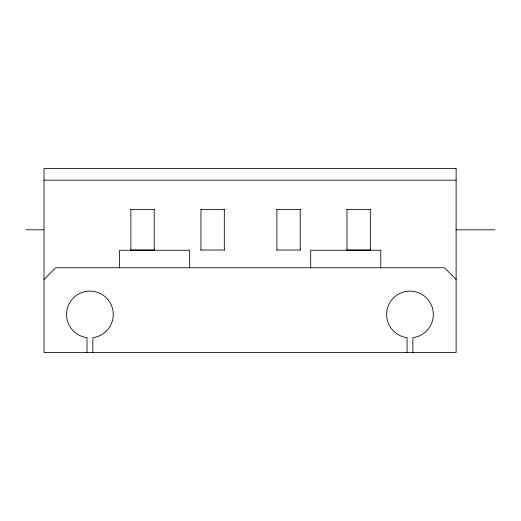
<?xml version="1.0" encoding="UTF-8"?>
<svg xmlns="http://www.w3.org/2000/svg" width="521" height="521" viewBox="0 0 521 521"><rect width="100%" height="100%" fill="white"/><g stroke="black" fill="none" stroke-linecap="round" stroke-linejoin="round"><path stroke-width="0.78" d="M44.018 279.432L55.695 267.755L444.439 267.755L456.122 279.432M44.018 180.175L456.122 180.175M130.869 209.618L154.229 209.618M200.956 209.618L224.317 209.618M276.879 209.618L300.239 209.618M346.966 209.618L370.327 209.618M26.05 229.813L43.842 229.813M455.895 229.839L494.95 229.846M130.869 250.015L154.229 250.015M200.956 250.015L224.317 250.015M276.879 250.015L300.239 250.015M346.966 250.015L370.327 250.015M412.906 352.509L412.906 337.719L415.367 337.211A23.36 23.36 0 0 0 433.335 315.159L433.225 312.105A23.36 23.36 0 0 0 409.643 291.115A23.36 23.36 0 0 0 386.68 312.776A23.36 23.36 0 0 0 406.256 337.543L407.064 337.615L407.064 352.509M380.779 267.755L380.779 250.23L310.698 250.23L310.698 267.755M370.327 209.351L370.327 250.288M346.966 209.351L346.966 250.288M300.239 209.351L300.239 250.288M276.879 209.351L276.879 250.288M224.317 209.351L224.317 250.288M200.956 209.351L200.956 250.288M189.664 267.755L189.664 250.23L119.596 250.23L119.596 267.755M154.229 209.351L154.229 250.288M130.869 209.351L130.869 250.288M92.849 352.509L92.849 337.719L95.31 337.211A23.36 23.36 0 0 0 113.278 315.159L113.168 312.105A23.36 23.36 0 0 0 89.586 291.115A23.36 23.36 0 0 0 66.623 312.776A23.36 23.36 0 0 0 86.206 337.543L87.007 337.615L87.007 352.509M456.122 168.491L44.018 168.491L44.018 352.509L456.122 352.509L456.122 168.491"/></g></svg>
